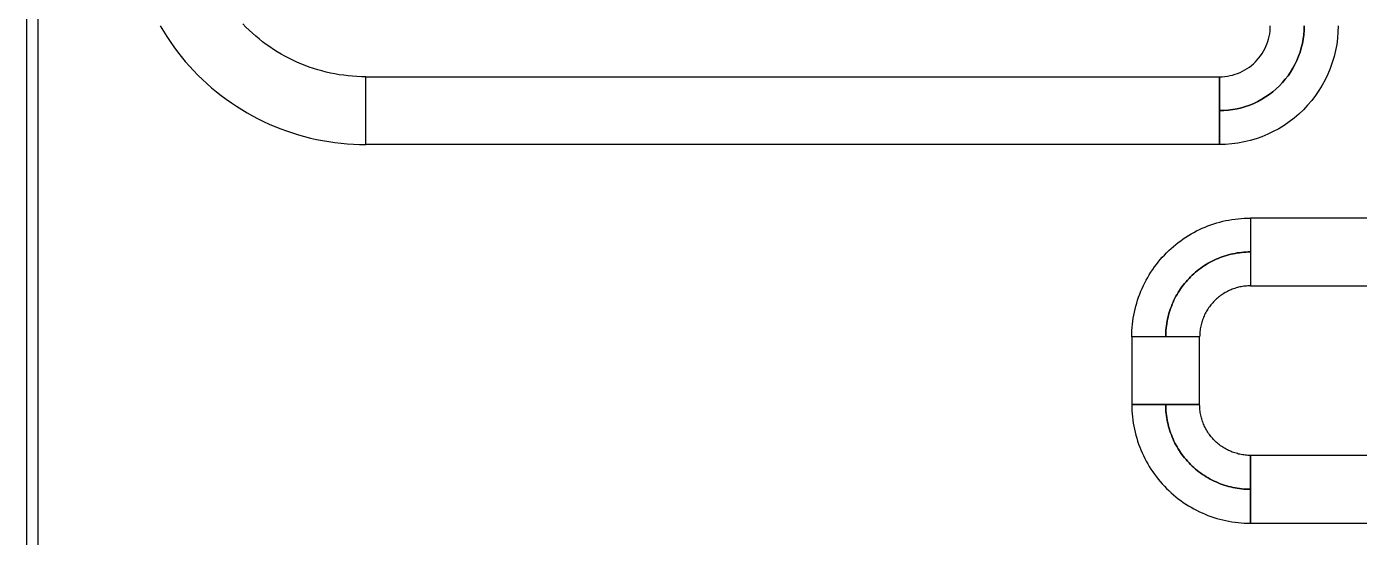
# Model space of a CAD drawing. Extents: x -21939 to 21943, y -23600 to 16600.
# Drawn here: x 7005 to 7594, y -13996 to -13770 of the extents above; entities that cross this region are included whole.
import ezdxf

# ---------------------------------------------------------------- set-up
doc = ezdxf.new("R2010")
doc.units = 0

# ---------------------------------------------------------------- blocks, each defined once
blk = doc.blocks.new('QTUNE1')
for points in [[(3305, 5400), (3305, 1200), (3310.14, 1200), (3310.14, 5400), (3305, 5400)], [(3364.07, 3530), (3365.47, 3527.64), (3366.94, 3525.31), (3368.47, 3523.03), (3370.05, 3520.78), (3371.7, 3518.58), (3373.4, 3516.42), (3375.16, 3514.31), (3376.97, 3512.24), (3378.84, 3510.22), (3380.75, 3508.25), (3382.72, 3506.34), (3384.74, 3504.47), (3386.81, 3502.66), (3388.92, 3500.9), (3391.08, 3499.2), (3393.28, 3497.55), (3395.53, 3495.97), (3397.81, 3494.44), (3400.14, 3492.97), (3402.5, 3491.57), (3404.9, 3490.22), (3407.33, 3488.94), (3409.8, 3487.73), (3412.29, 3486.58), (3414.82, 3485.49), (3417.37, 3484.47), (3419.95, 3483.52), (3422.55, 3482.64), (3425.18, 3481.82), (3427.82, 3481.08), (3430.49, 3480.4), (3433.17, 3479.79), (3435.87, 3479.26), (3438.57, 3478.79), (3441.29, 3478.4), (3444.02, 3478.08), (3446.76, 3477.82), (3449.5, 3477.64), (3452.25, 3477.54), (3455, 3477.5), (3455, 3507.5), (3453.04, 3507.53), (3451.07, 3507.6), (3449.12, 3507.73), (3447.16, 3507.91), (3445.21, 3508.14), (3443.27, 3508.42), (3441.33, 3508.76), (3439.41, 3509.14), (3437.49, 3509.57), (3435.59, 3510.06), (3433.7, 3510.59), (3431.82, 3511.17), (3429.96, 3511.8), (3428.12, 3512.48), (3426.3, 3513.21), (3424.49, 3513.98), (3422.71, 3514.81), (3420.95, 3515.67), (3419.21, 3516.59), (3417.5, 3517.55), (3415.81, 3518.55), (3414.15, 3519.6), (3412.52, 3520.69), (3410.92, 3521.82), (3409.34, 3523), (3407.8, 3524.21), (3406.29, 3525.47), (3404.82, 3526.76), (3403.37, 3528.1), (3401.97, 3529.47), (3400.6, 3530.87)], [(3885, 3530), (3884.93, 3527.25), (3884.71, 3524.51), (3884.35, 3521.79), (3883.85, 3519.08), (3883.21, 3516.41), (3882.43, 3513.78), (3881.51, 3511.19), (3880.46, 3508.65), (3879.28, 3506.17), (3877.97, 3503.75), (3876.53, 3501.41), (3874.97, 3499.14), (3873.3, 3496.96), (3871.52, 3494.87), (3869.62, 3492.88), (3867.63, 3490.98), (3865.54, 3489.2), (3863.36, 3487.53), (3861.09, 3485.97), (3858.75, 3484.53), (3856.33, 3483.22), (3853.85, 3482.04), (3851.31, 3480.99), (3848.72, 3480.07), (3846.09, 3479.29), (3843.42, 3478.65), (3840.71, 3478.15), (3837.99, 3477.79), (3835.25, 3477.57), (3832.5, 3477.5), (3832.5, 3492.5), (3834.46, 3492.55), (3836.42, 3492.71), (3838.37, 3492.96), (3840.3, 3493.32), (3842.21, 3493.78), (3844.09, 3494.34), (3845.94, 3494.99), (3847.75, 3495.74), (3849.52, 3496.59), (3851.25, 3497.52), (3852.92, 3498.55), (3854.54, 3499.66), (3856.1, 3500.86), (3857.59, 3502.13), (3859.02, 3503.48), (3860.37, 3504.91), (3861.64, 3506.4), (3862.84, 3507.96), (3863.95, 3509.58), (3864.98, 3511.25), (3865.91, 3512.98), (3866.76, 3514.75), (3867.51, 3516.56), (3868.16, 3518.41), (3868.72, 3520.29), (3869.18, 3522.2), (3869.54, 3524.13), (3869.79, 3526.08), (3869.95, 3528.04), (3870, 3530)], [(3870, 3530), (3869.95, 3528.04), (3869.79, 3526.08), (3869.54, 3524.13), (3869.18, 3522.2), (3868.72, 3520.29), (3868.16, 3518.41), (3867.51, 3516.56), (3866.76, 3514.75), (3865.91, 3512.98), (3864.98, 3511.25), (3863.95, 3509.58), (3862.84, 3507.96), (3861.64, 3506.4), (3860.37, 3504.91), (3859.02, 3503.48), (3857.59, 3502.13), (3856.1, 3500.86), (3854.54, 3499.66), (3852.92, 3498.55), (3851.25, 3497.52), (3849.52, 3496.59), (3847.75, 3495.74), (3845.94, 3494.99), (3844.09, 3494.34), (3842.21, 3493.78), (3840.3, 3493.32), (3838.37, 3492.96), (3836.42, 3492.71), (3834.46, 3492.55), (3832.5, 3492.5), (3832.5, 3507.5), (3833.68, 3507.53), (3834.85, 3507.62), (3836.02, 3507.78), (3837.18, 3507.99), (3838.32, 3508.27), (3839.45, 3508.6), (3840.56, 3508.99), (3841.65, 3509.45), (3842.71, 3509.95), (3843.75, 3510.51), (3844.75, 3511.13), (3845.73, 3511.8), (3846.66, 3512.51), (3847.56, 3513.28), (3848.41, 3514.09), (3849.22, 3514.94), (3849.99, 3515.84), (3850.7, 3516.77), (3851.37, 3517.75), (3851.99, 3518.75), (3852.55, 3519.79), (3853.05, 3520.85), (3853.51, 3521.94), (3853.9, 3523.05), (3854.23, 3524.18), (3854.51, 3525.32), (3854.72, 3526.48), (3854.88, 3527.65), (3854.97, 3528.82), (3855, 3530)], [(3455, 3507.5), (3832.5, 3507.5), (3832.5, 3477.5), (3455, 3477.5), (3455, 3507.5)], [(3793.75, 3392.5), (3793.77, 3393.87), (3793.82, 3395.25), (3793.91, 3396.62), (3794.04, 3397.99), (3794.2, 3399.35), (3794.4, 3400.71), (3794.63, 3402.07), (3794.9, 3403.42), (3795.2, 3404.76), (3795.54, 3406.09), (3795.91, 3407.41), (3796.32, 3408.72), (3796.76, 3410.02), (3797.24, 3411.31), (3797.75, 3412.59), (3798.29, 3413.85), (3798.86, 3415.1), (3799.47, 3416.33), (3800.11, 3417.55), (3800.78, 3418.75), (3801.49, 3419.93), (3802.22, 3421.09), (3802.98, 3422.24), (3803.78, 3423.36), (3804.6, 3424.46), (3805.45, 3425.54), (3806.33, 3426.6), (3807.23, 3427.63), (3808.17, 3428.64), (3809.13, 3429.62), (3810.11, 3430.58), (3811.12, 3431.52), (3812.15, 3432.42), (3813.21, 3433.3), (3814.29, 3434.15), (3815.39, 3434.97), (3816.51, 3435.77), (3817.66, 3436.53), (3818.82, 3437.26), (3820, 3437.97), (3821.2, 3438.64), (3822.42, 3439.28), (3823.65, 3439.89), (3824.9, 3440.46), (3826.16, 3441), (3827.44, 3441.51), (3828.73, 3441.99), (3830.03, 3442.43), (3831.34, 3442.84), (3832.66, 3443.21), (3833.99, 3443.55), (3835.33, 3443.85), (3836.68, 3444.12), (3838.04, 3444.35), (3839.4, 3444.55), (3840.76, 3444.71), (3842.13, 3444.84), (3843.5, 3444.93), (3844.88, 3444.98), (3846.25, 3445), (3846.25, 3430), (3845.27, 3429.99), (3844.29, 3429.95), (3843.31, 3429.88), (3842.33, 3429.79), (3841.36, 3429.68), (3840.38, 3429.54), (3839.42, 3429.37), (3838.45, 3429.18), (3837.5, 3428.96), (3836.54, 3428.72), (3835.6, 3428.46), (3834.66, 3428.16), (3833.73, 3427.85), (3832.81, 3427.51), (3831.9, 3427.15), (3831, 3426.76), (3830.11, 3426.35), (3829.23, 3425.91), (3828.36, 3425.46), (3827.5, 3424.98), (3826.66, 3424.47), (3825.83, 3423.95), (3825.01, 3423.4), (3824.21, 3422.84), (3823.42, 3422.25), (3822.65, 3421.64), (3821.9, 3421.02), (3821.16, 3420.37), (3820.44, 3419.7), (3819.73, 3419.02), (3819.05, 3418.31), (3818.38, 3417.59), (3817.73, 3416.85), (3817.11, 3416.1), (3816.5, 3415.33), (3815.91, 3414.54), (3815.35, 3413.74), (3814.8, 3412.92), (3814.28, 3412.09), (3813.77, 3411.25), (3813.29, 3410.39), (3812.84, 3409.52), (3812.4, 3408.64), (3811.99, 3407.75), (3811.6, 3406.85), (3811.24, 3405.94), (3810.9, 3405.02), (3810.59, 3404.09), (3810.29, 3403.15), (3810.03, 3402.21), (3809.79, 3401.25), (3809.57, 3400.3), (3809.38, 3399.33), (3809.21, 3398.37), (3809.07, 3397.39), (3808.96, 3396.42), (3808.87, 3395.44), (3808.8, 3394.46), (3808.76, 3393.48), (3808.75, 3392.5), (3793.75, 3392.5)], [(3846.25, 3415), (4146.25, 3415), (4146.25, 3445), (3846.25, 3445), (3846.25, 3415)], [(3808.75, 3392.5), (3808.76, 3393.48), (3808.8, 3394.46), (3808.87, 3395.44), (3808.96, 3396.42), (3809.07, 3397.39), (3809.21, 3398.37), (3809.38, 3399.33), (3809.57, 3400.3), (3809.79, 3401.25), (3810.03, 3402.21), (3810.29, 3403.15), (3810.59, 3404.09), (3810.9, 3405.02), (3811.24, 3405.94), (3811.6, 3406.85), (3811.99, 3407.75), (3812.4, 3408.64), (3812.84, 3409.52), (3813.29, 3410.39), (3813.77, 3411.25), (3814.28, 3412.09), (3814.8, 3412.92), (3815.35, 3413.74), (3815.91, 3414.54), (3816.5, 3415.33), (3817.11, 3416.1), (3817.73, 3416.85), (3818.38, 3417.59), (3819.05, 3418.31), (3819.73, 3419.02), (3820.44, 3419.7), (3821.16, 3420.37), (3821.9, 3421.02), (3822.65, 3421.64), (3823.42, 3422.25), (3824.21, 3422.84), (3825.01, 3423.4), (3825.83, 3423.95), (3826.66, 3424.47), (3827.5, 3424.98), (3828.36, 3425.46), (3829.23, 3425.91), (3830.11, 3426.35), (3831, 3426.76), (3831.9, 3427.15), (3832.81, 3427.51), (3833.73, 3427.85), (3834.66, 3428.16), (3835.6, 3428.46), (3836.54, 3428.72), (3837.5, 3428.96), (3838.45, 3429.18), (3839.42, 3429.37), (3840.38, 3429.54), (3841.36, 3429.68), (3842.33, 3429.79), (3843.31, 3429.88), (3844.29, 3429.95), (3845.27, 3429.99), (3846.25, 3430), (3846.25, 3415), (3845.66, 3414.99), (3845.07, 3414.97), (3844.48, 3414.93), (3843.9, 3414.88), (3843.31, 3414.81), (3842.73, 3414.72), (3842.15, 3414.62), (3841.57, 3414.51), (3841, 3414.38), (3840.43, 3414.23), (3839.86, 3414.07), (3839.3, 3413.9), (3838.74, 3413.71), (3838.19, 3413.51), (3837.64, 3413.29), (3837.1, 3413.05), (3836.56, 3412.81), (3836.04, 3412.55), (3835.51, 3412.27), (3835, 3411.99), (3834.49, 3411.68), (3834, 3411.37), (3833.51, 3411.04), (3833.02, 3410.7), (3832.55, 3410.35), (3832.09, 3409.99), (3831.64, 3409.61), (3831.19, 3409.22), (3830.76, 3408.82), (3830.34, 3408.41), (3829.93, 3407.99), (3829.53, 3407.56), (3829.14, 3407.11), (3828.76, 3406.66), (3828.4, 3406.2), (3828.05, 3405.73), (3827.71, 3405.24), (3827.38, 3404.75), (3827.07, 3404.26), (3826.76, 3403.75), (3826.48, 3403.24), (3826.2, 3402.71), (3825.94, 3402.19), (3825.7, 3401.65), (3825.46, 3401.11), (3825.24, 3400.56), (3825.04, 3400.01), (3824.85, 3399.45), (3824.68, 3398.89), (3824.52, 3398.32), (3824.37, 3397.75), (3824.24, 3397.18), (3824.13, 3396.6), (3824.03, 3396.02), (3823.94, 3395.44), (3823.87, 3394.85), (3823.82, 3394.27), (3823.78, 3393.68), (3823.76, 3393.09), (3823.75, 3392.5), (3808.75, 3392.5)], [(3793.75, 3392.5), (3793.75, 3362.5), (3823.75, 3362.5), (3823.75, 3392.5), (3793.75, 3392.5)], [(3793.75, 3362.5), (3793.77, 3361.13), (3793.82, 3359.75), (3793.91, 3358.38), (3794.04, 3357.01), (3794.2, 3355.65), (3794.4, 3354.29), (3794.63, 3352.93), (3794.9, 3351.58), (3795.2, 3350.24), (3795.54, 3348.91), (3795.91, 3347.59), (3796.32, 3346.28), (3796.76, 3344.98), (3797.24, 3343.69), (3797.75, 3342.41), (3798.29, 3341.15), (3798.86, 3339.9), (3799.47, 3338.67), (3800.11, 3337.45), (3800.78, 3336.25), (3801.49, 3335.07), (3802.22, 3333.91), (3802.98, 3332.76), (3803.78, 3331.64), (3804.6, 3330.54), (3805.45, 3329.46), (3806.33, 3328.4), (3807.23, 3327.37), (3808.17, 3326.36), (3809.13, 3325.38), (3810.11, 3324.42), (3811.12, 3323.48), (3812.15, 3322.58), (3813.21, 3321.7), (3814.29, 3320.85), (3815.39, 3320.03), (3816.51, 3319.23), (3817.66, 3318.47), (3818.82, 3317.74), (3820, 3317.03), (3821.2, 3316.36), (3822.42, 3315.72), (3823.65, 3315.11), (3824.9, 3314.54), (3826.16, 3314), (3827.44, 3313.49), (3828.73, 3313.01), (3830.03, 3312.57), (3831.34, 3312.16), (3832.66, 3311.79), (3833.99, 3311.45), (3835.33, 3311.15), (3836.68, 3310.88), (3838.04, 3310.65), (3839.4, 3310.45), (3840.76, 3310.29), (3842.13, 3310.16), (3843.5, 3310.07), (3844.88, 3310.02), (3846.25, 3310), (3846.25, 3325), (3845.27, 3325.01), (3844.29, 3325.05), (3843.31, 3325.12), (3842.33, 3325.21), (3841.36, 3325.32), (3840.38, 3325.46), (3839.42, 3325.63), (3838.45, 3325.82), (3837.5, 3326.04), (3836.54, 3326.28), (3835.6, 3326.54), (3834.66, 3326.84), (3833.73, 3327.15), (3832.81, 3327.49), (3831.9, 3327.85), (3831, 3328.24), (3830.11, 3328.65), (3829.23, 3329.09), (3828.36, 3329.54), (3827.5, 3330.02), (3826.66, 3330.53), (3825.83, 3331.05), (3825.01, 3331.6), (3824.21, 3332.16), (3823.42, 3332.75), (3822.65, 3333.36), (3821.9, 3333.98), (3821.16, 3334.63), (3820.44, 3335.3), (3819.73, 3335.98), (3819.05, 3336.69), (3818.38, 3337.41), (3817.73, 3338.15), (3817.11, 3338.9), (3816.5, 3339.67), (3815.91, 3340.46), (3815.35, 3341.26), (3814.8, 3342.08), (3814.28, 3342.91), (3813.77, 3343.75), (3813.29, 3344.61), (3812.84, 3345.48), (3812.4, 3346.36), (3811.99, 3347.25), (3811.6, 3348.15), (3811.24, 3349.06), (3810.9, 3349.98), (3810.59, 3350.91), (3810.29, 3351.85), (3810.03, 3352.79), (3809.79, 3353.75), (3809.57, 3354.7), (3809.38, 3355.67), (3809.21, 3356.63), (3809.07, 3357.61), (3808.96, 3358.58), (3808.87, 3359.56), (3808.8, 3360.54), (3808.76, 3361.52), (3808.75, 3362.5), (3793.75, 3362.5)], [(3808.75, 3362.5), (3808.76, 3361.52), (3808.8, 3360.54), (3808.87, 3359.56), (3808.96, 3358.58), (3809.07, 3357.61), (3809.21, 3356.63), (3809.38, 3355.67), (3809.57, 3354.7), (3809.79, 3353.75), (3810.03, 3352.79), (3810.29, 3351.85), (3810.59, 3350.91), (3810.9, 3349.98), (3811.24, 3349.06), (3811.6, 3348.15), (3811.99, 3347.25), (3812.4, 3346.36), (3812.84, 3345.48), (3813.29, 3344.61), (3813.77, 3343.75), (3814.28, 3342.91), (3814.8, 3342.08), (3815.35, 3341.26), (3815.91, 3340.46), (3816.5, 3339.67), (3817.11, 3338.9), (3817.73, 3338.15), (3818.38, 3337.41), (3819.05, 3336.69), (3819.73, 3335.98), (3820.44, 3335.3), (3821.16, 3334.63), (3821.9, 3333.98), (3822.65, 3333.36), (3823.42, 3332.75), (3824.21, 3332.16), (3825.01, 3331.6), (3825.83, 3331.05), (3826.66, 3330.53), (3827.5, 3330.02), (3828.36, 3329.54), (3829.23, 3329.09), (3830.11, 3328.65), (3831, 3328.24), (3831.9, 3327.85), (3832.81, 3327.49), (3833.73, 3327.15), (3834.66, 3326.84), (3835.6, 3326.54), (3836.54, 3326.28), (3837.5, 3326.04), (3838.45, 3325.82), (3839.42, 3325.63), (3840.38, 3325.46), (3841.36, 3325.32), (3842.33, 3325.21), (3843.31, 3325.12), (3844.29, 3325.05), (3845.27, 3325.01), (3846.25, 3325), (3846.25, 3340), (3845.66, 3340.01), (3845.07, 3340.03), (3844.48, 3340.07), (3843.9, 3340.12), (3843.31, 3340.19), (3842.73, 3340.28), (3842.15, 3340.38), (3841.57, 3340.49), (3841, 3340.62), (3840.43, 3340.77), (3839.86, 3340.93), (3839.3, 3341.1), (3838.74, 3341.29), (3838.19, 3341.49), (3837.64, 3341.71), (3837.1, 3341.95), (3836.56, 3342.19), (3836.04, 3342.45), (3835.51, 3342.73), (3835, 3343.01), (3834.49, 3343.32), (3834, 3343.63), (3833.51, 3343.96), (3833.02, 3344.3), (3832.55, 3344.65), (3832.09, 3345.01), (3831.64, 3345.39), (3831.19, 3345.78), (3830.76, 3346.18), (3830.34, 3346.59), (3829.93, 3347.01), (3829.53, 3347.44), (3829.14, 3347.89), (3828.76, 3348.34), (3828.4, 3348.8), (3828.05, 3349.27), (3827.71, 3349.76), (3827.38, 3350.25), (3827.07, 3350.74), (3826.76, 3351.25), (3826.48, 3351.76), (3826.2, 3352.29), (3825.94, 3352.81), (3825.7, 3353.35), (3825.46, 3353.89), (3825.24, 3354.44), (3825.04, 3354.99), (3824.85, 3355.55), (3824.68, 3356.11), (3824.52, 3356.68), (3824.37, 3357.25), (3824.24, 3357.82), (3824.13, 3358.4), (3824.03, 3358.98), (3823.94, 3359.56), (3823.87, 3360.15), (3823.82, 3360.73), (3823.78, 3361.32), (3823.76, 3361.91), (3823.75, 3362.5), (3808.75, 3362.5)], [(3846.25, 3310), (4146.25, 3310), (4146.25, 3340), (3846.25, 3340), (3846.25, 3310)]]:
    blk.add_lwpolyline(points)

msp = doc.modelspace()

# ---------------------------------------------------------------- block references
msp.add_blockref('QTUNE1', (3700, -17300))

doc.saveas('drawing.dxf')
